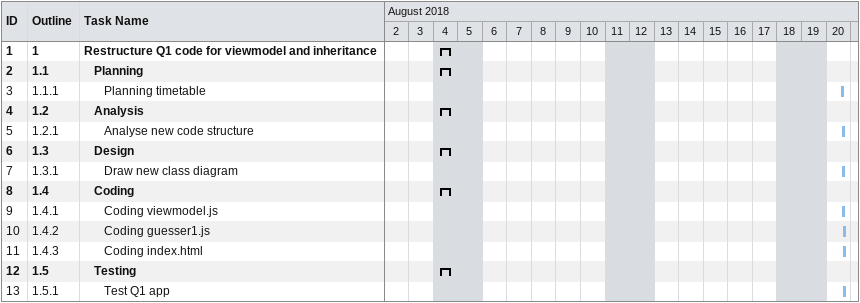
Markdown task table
| ID | WBS | Task | Start | Finish |
|---|---|---|---|---|
| 1 | 1 | **Restructure Q1 code for viewmodel and inheritance** | 2018-08-04 | 2018-08-04 |
| 2 | 1.1 | **Planning** | 2018-08-04 | 2018-08-04 |
| 3 | 1.1.1 | Planning timetable | 2018-08-20 | 2018-08-20 |
| 4 | 1.2 | **Analysis** | 2018-08-04 | 2018-08-04 |
| 5 | 1.2.1 | Analyse new code structure | 2018-08-20 | 2018-08-20 |
| 6 | 1.3 | **Design** | 2018-08-04 | 2018-08-04 |
| 7 | 1.3.1 | Draw new class diagram | 2018-08-20 | 2018-08-20 |
| 8 | 1.4 | **Coding** | 2018-08-04 | 2018-08-04 |
| 9 | 1.4.1 | Coding viewmodel.js | 2018-08-20 | 2018-08-20 |
| 10 | 1.4.2 | Coding guesser1.js | 2018-08-20 | 2018-08-20 |
| 11 | 1.4.3 | Coding index.html | 2018-08-20 | 2018-08-20 |
| 12 | 1.5 | **Testing** | 2018-08-04 | 2018-08-04 |
| 13 | 1.5.1 | Test Q1 app | 2018-08-20 | 2018-08-20 |
